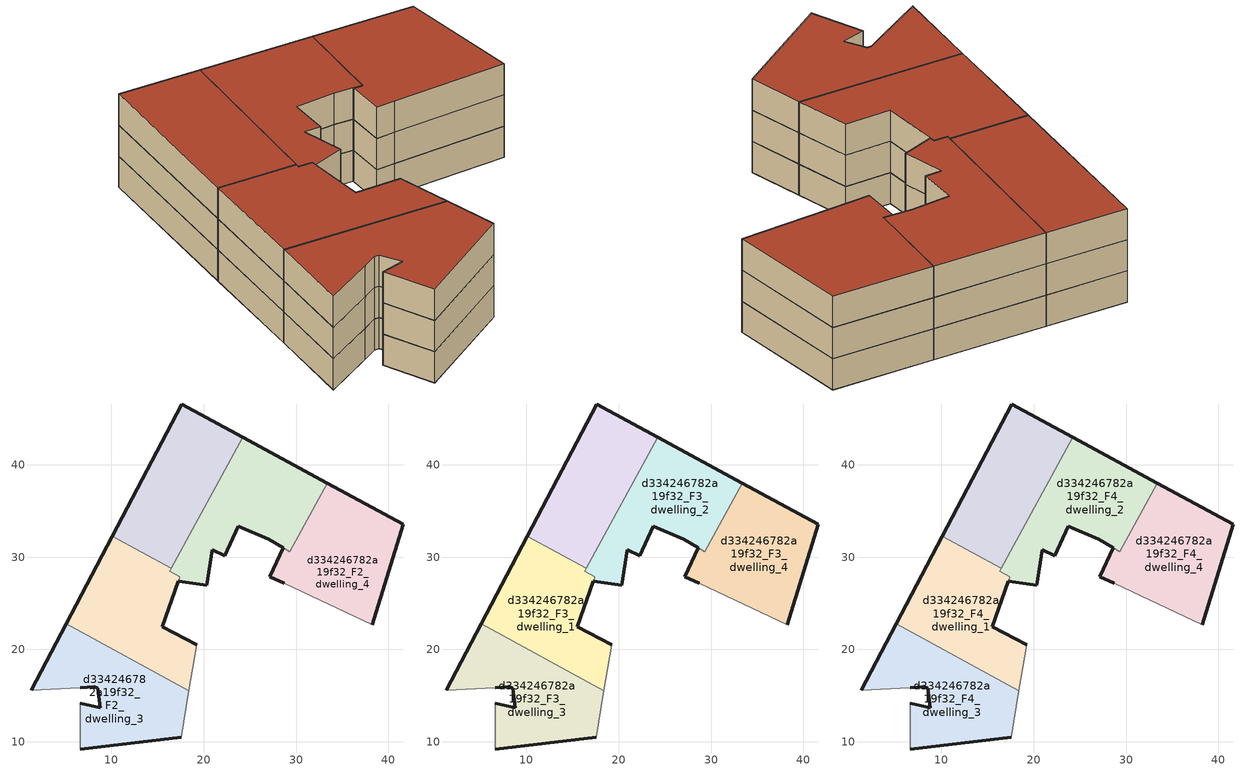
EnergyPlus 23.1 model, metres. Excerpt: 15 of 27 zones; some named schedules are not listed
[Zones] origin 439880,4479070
d334246782a19f32_F2_dwelling_0
 floor to d334246782a19f32_F1_dwelling_3 (EU_floor_Construction): 18.27,32.07 24.22,42.99 17.63,46.58 14.91,41.4 z6
 floor to d334246782a19f32_F1_dwelling_1 (EU_floor_Construction): 16.7,29.21 18.27,32.07 14.91,41.4 10.1,32.24 16.07,28.98 z6
 floor to d334246782a19f32_F1_dwelling_2 (EU_floor_Construction): 16.46,28.77 16.7,29.21 16.07,28.98 z6
 wall outside (EU_wall_Construction): 10.1,32.24 17.63,46.58 24.22,42.99 z6:9
 wall to d334246782a19f32_F2_dwelling_1 (EU_wall_Construction): 16.46,28.77 10.1,32.24 z6:9
 wall to d334246782a19f32_F2_dwelling_2 (EU_wall_Construction): 24.22,42.99 16.46,28.77 z6:9
d334246782a19f32_F2_dwelling_1
 floor to d334246782a19f32_F1_dwelling_2 (EU_floor_Construction): 18.4,15.52 19.23,20.53 15.49,22.46 17.42,27.85 16.29,28.46 16.46,28.77 16.07,28.98 10.7,27.05 13.98,17.93 z6
 floor to d334246782a19f32_F1_dwelling_0 (EU_floor_Construction): 13.98,17.93 9.34,30.81 5.12,22.76 z6
 floor to d334246782a19f32_F1_dwelling_1 (EU_floor_Construction): 16.07,28.98 10.1,32.24 9.34,30.81 10.7,27.05 z6
 wall outside (EU_wall_Construction): 17.26,27.4 15.49,22.46 19.23,20.53 / 5.12,22.76 10.1,32.24 z6:9; 17.26,27.4,9 17.26,27.41,6 17.26,27.4,6
 wall to d334246782a19f32_F2_dwelling_2 (EU_wall_Construction): 16.46,28.77 16.29,28.46 17.42,27.85 17.26,27.41 z6:9
 wall adiabatic (EU_wall_Construction): 19.23,20.53 18.4,15.52 z6:9
 wall to d334246782a19f32_F2_dwelling_3 (EU_wall_Construction): 18.4,15.52 5.12,22.76 z6:9
d334246782a19f32_F2_dwelling_2
 floor to d334246782a19f32_F1_dwelling_2 (EU_floor_Construction): 20.1,26.97 19,30.04 16.7,29.21 16.29,28.46 17.42,27.85 17.26,27.41 z6
 floor to d334246782a19f32_F1_dwelling_3 (EU_floor_Construction): 29.37,30.68 29.46,30.86 25.31,42.4 24.22,42.99 18.27,32.07 20.1,26.97 20.3,26.94 20.93,30.78 22.28,30.15 23.76,33.37 27.06,31.92 28.59,31.03 28.73,30.96 28.79,31.09 29.33,30.78 29.03,31.62 z6
 floor to d334246782a19f32_F1_dwelling_4 (EU_floor_Construction): 29.46,30.86 33.37,38.01 25.31,42.4 z6
 floor to d334246782a19f32_F1_dwelling_5 (EU_floor_Construction): 29.33,30.61 29.37,30.68 29.21,31.12 29.33,30.78 28.79,31.09 28.73,30.96 z6
 floor to d334246782a19f32_F1_dwelling_1 (EU_floor_Construction): 19,30.04 18.27,32.07 16.7,29.21 z6
 wall outside (EU_wall_Construction): 24.22,42.99 33.37,38.01 / 28.6,31.03 27.06,31.92 23.76,33.37 22.28,30.15 20.93,30.78 20.3,26.94 17.26,27.41 z6:9
 wall to d334246782a19f32_F2_dwelling_4 (EU_wall_Construction): 33.37,38.01 29.33,30.61 28.6,31.03 z6:9
d334246782a19f32_F2_dwelling_3
 floor to d334246782a19f32_F1_dwelling_0 (EU_floor_Construction): 16.69,10.38 13.98,17.93 5.12,22.76 1.34,15.57 6.63,15.87 8.16,15.97 8.54,15.79 8.77,13.69 6.64,14.18 6.63,9.22 z6
 floor to d334246782a19f32_F1_dwelling_2 (EU_floor_Construction): 17.57,10.49 18.4,15.52 13.98,17.93 16.69,10.38 z6
 wall outside (EU_wall_Construction): 1.34,15.57 5.12,22.76 / 17.57,10.49 6.63,9.22 / 6.64,14.18 8.77,13.69 8.54,15.79 8.16,15.97 6.63,15.87 z6:9
 wall adiabatic (EU_wall_Construction): 6.63,15.87 1.34,15.57 / 18.4,15.52 17.57,10.49 / 6.63,9.22 6.64,14.18 z6:9
d334246782a19f32_F2_dwelling_4
 floor to d334246782a19f32_F1_dwelling_5 (EU_floor_Construction): 38.24,22.66 41.58,33.54 40.63,34.05 29.72,30.13 29.69,30.22 29.49,30.34 29.37,30.68 29.33,30.61 28.73,30.96 28.66,30.82 28.53,30.89 27.15,27.86 28.71,27.15 z6
 floor to d334246782a19f32_F1_dwelling_4 (EU_floor_Construction): 40.63,34.05 33.37,38.01 29.46,30.86 29.72,30.13 z6
 floor to d334246782a19f32_F1_dwelling_3 (EU_floor_Construction): 28.66,30.82 28.73,30.96 28.59,31.03 28.53,30.89 z6; 29.69,30.22 29.46,30.86 29.37,30.68 29.49,30.34 z6
 wall outside (EU_wall_Construction): 33.37,38.01 41.58,33.54 38.24,22.66 / 28.71,27.15 27.15,27.86 28.59,31.03 z6:9
 wall adiabatic (EU_wall_Construction): 38.24,22.66 28.71,27.15 z6:9
d334246782a19f32_F3_dwelling_0
 floor to d334246782a19f32_F2_dwelling_0 (EU_floor_Construction): 16.46,28.77 24.22,42.99 17.63,46.58 10.1,32.24 z9
 wall outside (EU_wall_Construction): 10.1,32.24 17.63,46.58 24.22,42.99 z9:12
 wall to d334246782a19f32_F3_dwelling_1 (EU_wall_Construction): 16.46,28.77 10.1,32.24 z9:12
 wall to d334246782a19f32_F3_dwelling_2 (EU_wall_Construction): 24.22,42.99 16.46,28.77 z9:12
d334246782a19f32_F3_dwelling_1
 floor to d334246782a19f32_F2_dwelling_1 (EU_floor_Construction): 18.4,15.52 19.23,20.53 15.49,22.46 17.42,27.85 16.29,28.46 16.46,28.77 10.1,32.24 5.12,22.76 z9
 wall outside (EU_wall_Construction): 17.26,27.4 15.49,22.46 19.23,20.53 / 5.12,22.76 10.1,32.24 z9:12; 17.26,27.4,12 17.26,27.41,9 17.26,27.4,9
 wall to d334246782a19f32_F3_dwelling_2 (EU_wall_Construction): 16.46,28.77 16.29,28.46 17.42,27.85 17.26,27.41 z9:12
 wall adiabatic (EU_wall_Construction): 19.23,20.53 18.4,15.52 z9:12
 wall to d334246782a19f32_F3_dwelling_3 (EU_wall_Construction): 18.4,15.52 5.12,22.76 z9:12
d334246782a19f32_F3_dwelling_2
 floor to d334246782a19f32_F2_dwelling_2 (EU_floor_Construction): 29.33,30.61 33.37,38.01 24.22,42.99 16.29,28.46 17.42,27.85 17.26,27.41 20.3,26.94 20.93,30.78 22.28,30.15 23.76,33.37 27.06,31.92 z9
 wall outside (EU_wall_Construction): 24.22,42.99 33.37,38.01 / 28.6,31.03 27.06,31.92 23.76,33.37 22.28,30.15 20.93,30.78 20.3,26.94 17.26,27.41 z9:12
 wall to d334246782a19f32_F3_dwelling_4 (EU_wall_Construction): 33.37,38.01 29.33,30.61 28.6,31.03 z9:12
d334246782a19f32_F3_dwelling_3
 floor to d334246782a19f32_F2_dwelling_3 (EU_floor_Construction): 17.57,10.49 18.4,15.52 5.12,22.76 1.34,15.57 6.63,15.87 8.16,15.97 8.54,15.79 8.77,13.69 6.64,14.18 6.63,9.22 z9
 wall outside (EU_wall_Construction): 1.34,15.57 5.12,22.76 / 17.57,10.49 6.63,9.22 / 6.64,14.18 8.77,13.69 8.54,15.79 8.16,15.97 6.63,15.87 z9:12
 wall adiabatic (EU_wall_Construction): 6.63,15.87 1.34,15.57 / 18.4,15.52 17.57,10.49 / 6.63,9.22 6.64,14.18 z9:12
d334246782a19f32_F3_dwelling_4
 floor to d334246782a19f32_F2_dwelling_4 (EU_floor_Construction): 38.24,22.66 41.58,33.54 33.37,38.01 29.33,30.61 28.59,31.03 27.15,27.86 28.71,27.15 z9
 wall outside (EU_wall_Construction): 33.37,38.01 41.58,33.54 38.24,22.66 / 28.71,27.15 27.15,27.86 28.59,31.03 z9:12
 wall adiabatic (EU_wall_Construction): 38.24,22.66 28.71,27.15 z9:12
d334246782a19f32_F4_dwelling_0
 floor to d334246782a19f32_F3_dwelling_0 (EU_floor_Construction): 16.46,28.77 24.22,42.99 17.63,46.58 10.1,32.24 z12
 wall outside (EU_wall_Construction): 10.1,32.24 17.63,46.58 24.22,42.99 z12:15
 wall to d334246782a19f32_F4_dwelling_1 (EU_wall_Construction): 16.46,28.77 10.1,32.24 z12:15
 wall to d334246782a19f32_F4_dwelling_2 (EU_wall_Construction): 24.22,42.99 16.46,28.77 z12:15
 roof outside (EU_roof_Construction): 24.22,42.99 16.46,28.77 10.1,32.24 17.63,46.58 z15
d334246782a19f32_F4_dwelling_1
 floor to d334246782a19f32_F3_dwelling_1 (EU_floor_Construction): 18.4,15.52 19.23,20.53 15.49,22.46 17.42,27.85 16.29,28.46 16.46,28.77 10.1,32.24 5.12,22.76 z12
 wall outside (EU_wall_Construction): 17.26,27.4 15.49,22.46 19.23,20.53 / 5.12,22.76 10.1,32.24 z12:15; 17.26,27.4,15 17.26,27.41,12 17.26,27.4,12
 wall to d334246782a19f32_F4_dwelling_2 (EU_wall_Construction): 16.46,28.77 16.29,28.46 17.42,27.85 17.26,27.41 z12:15
 wall adiabatic (EU_wall_Construction): 19.23,20.53 18.4,15.52 z12:15
 wall to d334246782a19f32_F4_dwelling_3 (EU_wall_Construction): 18.4,15.52 5.12,22.76 z12:15
 roof outside (EU_roof_Construction): 16.46,28.77 16.29,28.46 17.42,27.85 15.49,22.46 19.23,20.53 18.4,15.52 5.12,22.76 10.1,32.24 z15
d334246782a19f32_F4_dwelling_2
 floor to d334246782a19f32_F3_dwelling_2 (EU_floor_Construction): 29.33,30.61 33.37,38.01 24.22,42.99 16.29,28.46 17.42,27.85 17.26,27.41 20.3,26.94 20.93,30.78 22.28,30.15 23.76,33.37 27.06,31.92 z12
 wall outside (EU_wall_Construction): 24.22,42.99 33.37,38.01 / 28.6,31.03 27.06,31.92 23.76,33.37 22.28,30.15 20.93,30.78 20.3,26.94 17.26,27.41 z12:15
 wall to d334246782a19f32_F4_dwelling_4 (EU_wall_Construction): 33.37,38.01 29.33,30.61 28.6,31.03 z12:15
 roof outside (EU_roof_Construction): 33.37,38.01 29.33,30.61 27.06,31.92 23.76,33.37 22.28,30.15 20.93,30.78 20.3,26.94 17.26,27.41 17.42,27.85 16.29,28.46 24.22,42.99 z15
d334246782a19f32_F4_dwelling_3
 floor to d334246782a19f32_F3_dwelling_3 (EU_floor_Construction): 17.57,10.49 18.4,15.52 5.12,22.76 1.34,15.57 6.63,15.87 8.16,15.97 8.54,15.79 8.77,13.69 6.64,14.18 6.63,9.22 z12
 wall outside (EU_wall_Construction): 1.34,15.57 5.12,22.76 / 17.57,10.49 6.63,9.22 / 6.64,14.18 8.77,13.69 8.54,15.79 8.16,15.97 6.63,15.87 z12:15
 wall adiabatic (EU_wall_Construction): 6.63,15.87 1.34,15.57 / 18.4,15.52 17.57,10.49 / 6.63,9.22 6.64,14.18 z12:15
 roof outside (EU_roof_Construction): 18.4,15.52 17.57,10.49 6.63,9.22 6.64,14.18 8.77,13.69 8.54,15.79 8.16,15.97 6.63,15.87 1.34,15.57 5.12,22.76 z15
d334246782a19f32_F4_dwelling_4
 floor to d334246782a19f32_F3_dwelling_4 (EU_floor_Construction): 38.24,22.66 41.58,33.54 33.37,38.01 29.33,30.61 28.59,31.03 27.15,27.86 28.71,27.15 z12
 wall outside (EU_wall_Construction): 33.37,38.01 41.58,33.54 38.24,22.66 / 28.71,27.15 27.15,27.86 28.59,31.03 z12:15
 wall adiabatic (EU_wall_Construction): 38.24,22.66 28.71,27.15 z12:15
 roof outside (EU_roof_Construction): 41.58,33.54 38.24,22.66 28.71,27.15 27.15,27.86 28.59,31.03 29.33,30.61 33.37,38.01 z15
[Building]
EU S2 Campaign: North Axis=0; Terrain=City; Solar Distribution=FullExterior
[Site:Location]
Madrid: Latitude=40.5; Longitude=-3.5; Time Zone=1; Elevation=609
[SizingPeriod:WeatherFileDays]
AnnualSizingPeriod: Begin Month=1; Begin Day of Month=1; End Month=12; End Day of Month=31; Day of Week for Start Day=Monday; Use Weather File Daylight Saving Period=No; Use Weather File Rain and Snow Indicators=No
[MATERIAL]
EU_InternalMass_Material: Roughness=MediumRough; Thickness=0.1; Conductivity=1; Density=1800; Specific Heat=900; Thermal Absorptance=0.9; Solar Absorptance=0.7; Visible Absorptance=0.7
[MATERIAL:NOMASS] Roughness=MediumRough; Thermal Absorptance=0.9; Solar Absorptance=0.7; Visible Absorptance=0.7
Name | Thermal Resistance
EU_wall_NoMass | 1.60022
EU_roof_NoMass | 1.57597
EU_floor_NoMass | 0.470652
[CONSTRUCTION]
EU_wall_Construction: EU_wall_NoMass
EU_roof_Construction: EU_roof_NoMass
EU_floor_Construction: EU_floor_NoMass
EU_InternalMass_Construction: EU_InternalMass_Material
[ZONE] Type=1; Multiplier=1; Ceiling Height=autocalculate; Floor Area=autocalculate; Part of Total Floor Area=Yes
Name | Volume
d334246782a19f32_F2_dwelling_0; d334246782a19f32_F3_dwelling_0; d334246782a19f32_F4_dwelling_0 | 358.584
d334246782a19f32_F2_dwelling_1; d334246782a19f32_F3_dwelling_1; d334246782a19f32_F4_dwelling_1 | 361.898
d334246782a19f32_F2_dwelling_2; d334246782a19f32_F3_dwelling_2; d334246782a19f32_F4_dwelling_2 | 360.621
d334246782a19f32_F2_dwelling_3; d334246782a19f32_F3_dwelling_3; d334246782a19f32_F4_dwelling_3 | 362.863
d334246782a19f32_F2_dwelling_4; d334246782a19f32_F3_dwelling_4; d334246782a19f32_F4_dwelling_4 | 370.333
[INTERNALMASS] Construction=EU_InternalMass_Construction
Name | Zone or ZoneList | Surface Area
d334246782a19f32_F2_dwelling_0_EU_InternalMass | d334246782a19f32_F2_dwelling_0 | 119.527
d334246782a19f32_F2_dwelling_1_EU_InternalMass | d334246782a19f32_F2_dwelling_1 | 120.646
d334246782a19f32_F2_dwelling_2_EU_InternalMass | d334246782a19f32_F2_dwelling_2 | 120.208
d334246782a19f32_F2_dwelling_3_EU_InternalMass | d334246782a19f32_F2_dwelling_3 | 120.953
d334246782a19f32_F2_dwelling_4_EU_InternalMass | d334246782a19f32_F2_dwelling_4 | 123.446
d334246782a19f32_F3_dwelling_0_EU_InternalMass | d334246782a19f32_F3_dwelling_0 | 119.527
d334246782a19f32_F3_dwelling_1_EU_InternalMass | d334246782a19f32_F3_dwelling_1 | 120.646
d334246782a19f32_F3_dwelling_2_EU_InternalMass | d334246782a19f32_F3_dwelling_2 | 120.208
d334246782a19f32_F3_dwelling_3_EU_InternalMass | d334246782a19f32_F3_dwelling_3 | 120.953
d334246782a19f32_F3_dwelling_4_EU_InternalMass | d334246782a19f32_F3_dwelling_4 | 123.446
d334246782a19f32_F4_dwelling_0_EU_InternalMass | d334246782a19f32_F4_dwelling_0 | 119.527
d334246782a19f32_F4_dwelling_1_EU_InternalMass | d334246782a19f32_F4_dwelling_1 | 120.646
d334246782a19f32_F4_dwelling_2_EU_InternalMass | d334246782a19f32_F4_dwelling_2 | 120.208
d334246782a19f32_F4_dwelling_3_EU_InternalMass | d334246782a19f32_F4_dwelling_3 | 120.953
d334246782a19f32_F4_dwelling_4_EU_InternalMass | d334246782a19f32_F4_dwelling_4 | 123.446
[OTHEREQUIPMENT] Fuel Type=Electricity; Design Level Calculation Method=Watts/Area; Power per Zone Floor Area=1; Fraction Latent=0; Fraction Radiant=0; Fraction Lost=0; Carbon Dioxide Generation Rate=0; EndUse Subcategory=EU_Step8_InternalGains
Name | Zone or ZoneList or Space or SpaceList | Schedule
EU_Step8_InternalGain_d334246782a19f32_F2_dwelling_0_f000 | d334246782a19f32_F2_dwelling_0 | EU_Step8_GainSchedule_d334246782a19f32_F2_dwelling_0_f000
EU_Step8_InternalGain_d334246782a19f32_F2_dwelling_1_f000 | d334246782a19f32_F2_dwelling_1 | EU_Step8_GainSchedule_d334246782a19f32_F2_dwelling_1_f000
EU_Step8_InternalGain_d334246782a19f32_F2_dwelling_2_f000 | d334246782a19f32_F2_dwelling_2 | EU_Step8_GainSchedule_d334246782a19f32_F2_dwelling_2_f000
EU_Step8_InternalGain_d334246782a19f32_F2_dwelling_3_f000 | d334246782a19f32_F2_dwelling_3 | EU_Step8_GainSchedule_d334246782a19f32_F2_dwelling_3_f000
EU_Step8_InternalGain_d334246782a19f32_F2_dwelling_4_f000 | d334246782a19f32_F2_dwelling_4 | EU_Step8_GainSchedule_d334246782a19f32_F2_dwelling_4_f000
EU_Step8_InternalGain_d334246782a19f32_F3_dwelling_0_f000 | d334246782a19f32_F3_dwelling_0 | EU_Step8_GainSchedule_d334246782a19f32_F3_dwelling_0_f000
EU_Step8_InternalGain_d334246782a19f32_F3_dwelling_1_f000 | d334246782a19f32_F3_dwelling_1 | EU_Step8_GainSchedule_d334246782a19f32_F3_dwelling_1_f000
EU_Step8_InternalGain_d334246782a19f32_F3_dwelling_2_f000 | d334246782a19f32_F3_dwelling_2 | EU_Step8_GainSchedule_d334246782a19f32_F3_dwelling_2_f000
EU_Step8_InternalGain_d334246782a19f32_F3_dwelling_3_f000 | d334246782a19f32_F3_dwelling_3 | EU_Step8_GainSchedule_d334246782a19f32_F3_dwelling_3_f000
EU_Step8_InternalGain_d334246782a19f32_F3_dwelling_4_f000 | d334246782a19f32_F3_dwelling_4 | EU_Step8_GainSchedule_d334246782a19f32_F3_dwelling_4_f000
EU_Step8_InternalGain_d334246782a19f32_F4_dwelling_0_f000 | d334246782a19f32_F4_dwelling_0 | EU_Step8_GainSchedule_d334246782a19f32_F4_dwelling_0_f000
EU_Step8_InternalGain_d334246782a19f32_F4_dwelling_1_f000 | d334246782a19f32_F4_dwelling_1 | EU_Step8_GainSchedule_d334246782a19f32_F4_dwelling_1_f000
EU_Step8_InternalGain_d334246782a19f32_F4_dwelling_2_f000 | d334246782a19f32_F4_dwelling_2 | EU_Step8_GainSchedule_d334246782a19f32_F4_dwelling_2_f000
EU_Step8_InternalGain_d334246782a19f32_F4_dwelling_3_f000 | d334246782a19f32_F4_dwelling_3 | EU_Step8_GainSchedule_d334246782a19f32_F4_dwelling_3_f000
EU_Step8_InternalGain_d334246782a19f32_F4_dwelling_4_f000 | d334246782a19f32_F4_dwelling_4 | EU_Step8_GainSchedule_d334246782a19f32_F4_dwelling_4_f000
[ZONEVENTILATION:DESIGNFLOWRATE] Schedule=EU_AlwaysOn; Design Flow Rate Calculation Method=AirChanges/Hour; Air Changes per Hour=0.480704; Ventilation Type=Natural; Fan Pressure Rise=0; Fan Total Efficiency=1; Constant Term Coefficient=1; Temperature Term Coefficient=0; Velocity Term Coefficient=0; Velocity Squared Term Coefficient=0; Minimum Indoor Temperature=-100; Maximum Indoor Temperature=100; Delta Temperature=-100; Minimum Outdoor Temperature=-100; Maximum Outdoor Temperature=100; Maximum Wind Speed=40
Name | Zone or ZoneList or Space or SpaceList
EU_ConstantAir_d334246782a19f32_F2_dwelling_0 | d334246782a19f32_F2_dwelling_0
EU_ConstantAir_d334246782a19f32_F2_dwelling_1 | d334246782a19f32_F2_dwelling_1
EU_ConstantAir_d334246782a19f32_F2_dwelling_2 | d334246782a19f32_F2_dwelling_2
EU_ConstantAir_d334246782a19f32_F2_dwelling_3 | d334246782a19f32_F2_dwelling_3
EU_ConstantAir_d334246782a19f32_F2_dwelling_4 | d334246782a19f32_F2_dwelling_4
EU_ConstantAir_d334246782a19f32_F3_dwelling_0 | d334246782a19f32_F3_dwelling_0
EU_ConstantAir_d334246782a19f32_F3_dwelling_1 | d334246782a19f32_F3_dwelling_1
EU_ConstantAir_d334246782a19f32_F3_dwelling_2 | d334246782a19f32_F3_dwelling_2
EU_ConstantAir_d334246782a19f32_F3_dwelling_3 | d334246782a19f32_F3_dwelling_3
EU_ConstantAir_d334246782a19f32_F3_dwelling_4 | d334246782a19f32_F3_dwelling_4
EU_ConstantAir_d334246782a19f32_F4_dwelling_0 | d334246782a19f32_F4_dwelling_0
EU_ConstantAir_d334246782a19f32_F4_dwelling_1 | d334246782a19f32_F4_dwelling_1
EU_ConstantAir_d334246782a19f32_F4_dwelling_2 | d334246782a19f32_F4_dwelling_2
EU_ConstantAir_d334246782a19f32_F4_dwelling_3 | d334246782a19f32_F4_dwelling_3
EU_ConstantAir_d334246782a19f32_F4_dwelling_4 | d334246782a19f32_F4_dwelling_4
[HVACTEMPLATE:ZONE:IDEALLOADSAIRSYSTEM] System Availability Schedule=EU_AlwaysOn; Maximum Heating Supply Air Temperature=50; Minimum Cooling Supply Air Temperature=13; Maximum Heating Supply Air Humidity Ratio=0.0156; Minimum Cooling Supply Air Humidity Ratio=0.0077; Heating Limit=NoLimit; Cooling Limit=NoLimit; Heating Availability Schedule=EU_AlwaysOn; Cooling Availability Schedule=EU_CoolingOff; Dehumidification Control Type=ConstantSensibleHeatRatio; Cooling Sensible Heat Ratio=0.7; Dehumidification Setpoint=60; Humidification Control Type=None; Humidification Setpoint=30; Outdoor Air Method=None; Outdoor Air Flow Rate per Person=0.00944; Outdoor Air Flow Rate per Zone Floor Area=0; Outdoor Air Flow Rate per Zone=0; Demand Controlled Ventilation Type=None; Outdoor Air Economizer Type=NoEconomizer; Heat Recovery Type=None; Sensible Heat Recovery Effectiveness=0.7; Latent Heat Recovery Effectiveness=0.65
Name | Template Thermostat
d334246782a19f32_F2_dwelling_0 | EU_HeatOnly_d334246782a19f32_F2_dwelling_0
d334246782a19f32_F2_dwelling_1 | EU_HeatOnly_d334246782a19f32_F2_dwelling_1
d334246782a19f32_F2_dwelling_2 | EU_HeatOnly_d334246782a19f32_F2_dwelling_2
d334246782a19f32_F2_dwelling_3 | EU_HeatOnly_d334246782a19f32_F2_dwelling_3
d334246782a19f32_F2_dwelling_4 | EU_HeatOnly_d334246782a19f32_F2_dwelling_4
d334246782a19f32_F3_dwelling_0 | EU_HeatOnly_d334246782a19f32_F3_dwelling_0
d334246782a19f32_F3_dwelling_1 | EU_HeatOnly_d334246782a19f32_F3_dwelling_1
d334246782a19f32_F3_dwelling_2 | EU_HeatOnly_d334246782a19f32_F3_dwelling_2
d334246782a19f32_F3_dwelling_3 | EU_HeatOnly_d334246782a19f32_F3_dwelling_3
d334246782a19f32_F3_dwelling_4 | EU_HeatOnly_d334246782a19f32_F3_dwelling_4
d334246782a19f32_F4_dwelling_0 | EU_HeatOnly_d334246782a19f32_F4_dwelling_0
d334246782a19f32_F4_dwelling_1 | EU_HeatOnly_d334246782a19f32_F4_dwelling_1
d334246782a19f32_F4_dwelling_2 | EU_HeatOnly_d334246782a19f32_F4_dwelling_2
d334246782a19f32_F4_dwelling_3 | EU_HeatOnly_d334246782a19f32_F4_dwelling_3
d334246782a19f32_F4_dwelling_4 | EU_HeatOnly_d334246782a19f32_F4_dwelling_4
